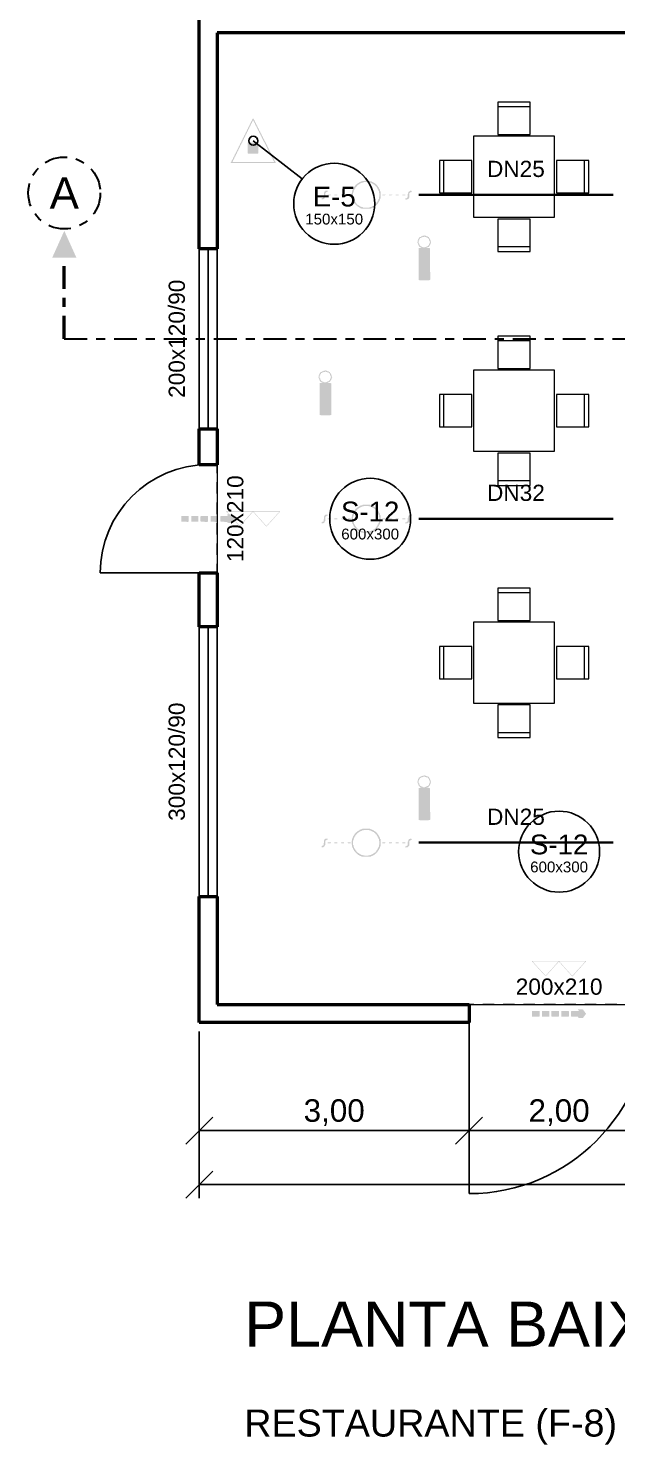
# Model space of a CAD drawing. Header units: metres. Extents: x -2 to 169, y -5 to 45.
# Drawn here: x -1.9 to 4.64, y -4.69 to 11.05 of the extents above; entities that cross this region are included whole.
import ezdxf
from ezdxf.enums import TextEntityAlignment as Align

# ---------------------------------------------------------------- set-up
doc = ezdxf.new("R2010")
doc.units = ezdxf.units.M
doc.header["$LTSCALE"] = 0.1
doc.linetypes.add('DASHDOT', pattern=[3.556, 2.54, -0.508, 0, -0.508])
doc.linetypes.add('DASHED', pattern=[1.524, 1.27, -0.254])
for name, color, linetype, lineweight in [('AMBIENTES', 8, 'Continuous', 13), ('CORTES', 6, 'DASHDOT', 30), ('COTAS', 7, 'Continuous', 13), ('ILUMINACAO', 5, 'Continuous', 25), ('INC_CHUV_AREA', 6, 'DASHED', 25), ('INC_CHUV_TEXTO', 1, 'Continuous', 13), ('INC_CHUV_TUBO', 1, 'Continuous', 35), ('INC_EXT', 1, 'Continuous', 25), ('INC_SPK', 1, 'Continuous', 25), ('JANELAS', 5, 'Continuous', 25), ('MOBILIARIO', 8, 'Continuous', 18), ('PAREDE', 7, 'Continuous', 50), ('PASSIVOS', 8, 'Continuous', 25), ('PORTAS', 84, 'Continuous', 25), ('ROTAS', 3, 'Continuous', 35), ('ROTULOS', 7, 'Continuous', 13), ('SINALIZACAO', 3, 'Continuous', 25), ('TEXTOS', 7, 'Continuous', 13)]:
    doc.layers.add(name, color=color, linetype=linetype, lineweight=lineweight)
doc.styles.add('COSCIP-TEXTO', font='arial.ttf')
doc.dimstyles.new('COSCIP-100', dxfattribs={"dimtxt": 0.25, "dimasz": 2.5, "dimexe": 0.15, "dimexo": 0.1, "dimgap": 0.075, "dimtad": 1, "dimzin": 0, "dimtxsty": 'COSCIP-TEXTO', "dimtsz": 0.15, "dimcen": 2.5, "dimclrd": 7, "dimclre": 7, "dimclrt": 7, "dimazin": 3, "dimtfac": 1, "dimtmove": 0, "dimatfit": 3, "dimarcsym": 0})

# ---------------------------------------------------------------- blocks, each defined once
blk = doc.blocks.new('EXTINTOR_PQS_ABC')
h = blk.add_hatch(color=256)
h.dxf.hatch_style = 1
h.paths.add_polyline_path([(-0.0118, 0.4919), (0.0099, 0.4919), (0.0123, 0.4772), (0.0195, 0.4723), (0.0212, 0.4567), (0.0293, 0.4527), (0.0312, 0.438), (0.0394, 0.4331), (0.0421, 0.4184), (0.0491, 0.4136), (0.0512, 0.3989), (0.0586, 0.394), (0.0603, 0.3776), (0.0677, 0.3755), (0.0701, 0.3597), (0.0785, 0.3548), (0.0813, 0.3401), (0.0882, 0.3352), (0.0902, 0.3206), (0.0978, 0.3157), (0.0995, 0.2991), (0.1068, 0.2973), (0.11, 0.2814), (0.1177, 0.2765), (0.1204, 0.2618), (0.1274, 0.2569), (0.1293, 0.2423), (0.1369, 0.2374), (0.1386, 0.221), (0.1469, 0.2178), (0.1493, 0.2031), (0.1558, 0.2), (0.1595, 0.1835), (0.1665, 0.1786), (0.1681, 0.164), (0.1761, 0.1591), (0.1778, 0.1419), (0.1861, 0.1395), (0.1886, 0.1248), (0.1949, 0.1217), (0.1987, 0.1052), (0.2056, 0.1003), (0.2074, 0.0856), (0.2153, 0.0808), (0.2169, 0.0655), (0.2253, 0.0612), (0.2281, 0.0465), (0.2351, 0.0416), (0.2377, 0.0269), (0.2447, 0.022), (0.2463, 0.0068), (0.2536, 0.0042), (0.2561, -0.0065), (0.2621, -0.0098), (0.2659, -0.0229), (0.2732, -0.0256), (0.2757, -0.0426), (0.2823, -0.0465), (0.2854, -0.0627), (0.2928, -0.0706), (0.2952, -0.0822), (0.302, -0.0856), (0.305, -0.1011), (0.3124, -0.1037), (0.3148, -0.1209), (0.3216, -0.1248), (0.324, -0.1395), (0.3334, -0.1517), (0.3344, -0.1603), (0.3415, -0.164), (0.3442, -0.1794), (0.3515, -0.1823), (0.3535, -0.1982), (0.3603, -0.2031), (0.3637, -0.2195), (0.3726, -0.23), (0.3735, -0.2385), (0.3809, -0.2416), (0.3833, -0.2577), (0.3907, -0.2606), (0.3927, -0.2765), (0.3993, -0.2814), (0.4052, -0.3034), (0.4118, -0.3083), (0.4127, -0.3166), (0.42, -0.3199), (0.4225, -0.336), (0.4298, -0.3392), (0.4323, -0.356), (0.4383, -0.3597), (0.4413, -0.3744), (0.4445, -0.3818), (0.451, -0.3866), (0.4518, -0.3949), (0.4592, -0.3977), (0.4613, -0.4136), (0.469, -0.4179), (0.4714, -0.4344), (0.4769, -0.438), (0.4812, -0.4544), (0.4867, -0.4576), (0.4902, -0.4649), (0.491, -0.4731), (0.4983, -0.4756), (0.5, -0.4919), (-0.5, -0.4919), (-0.4976, -0.4748), (-0.4896, -0.4723), (-0.4858, -0.4576), (-0.4799, -0.4527), (-0.4767, -0.438), (-0.4707, -0.4345), (-0.4682, -0.4237), (-0.462, -0.4209), (-0.4585, -0.4042), (-0.4524, -0.4013), (-0.4499, -0.3866), (-0.4462, -0.3785), (-0.4413, -0.3759), (-0.437, -0.3597), (-0.4315, -0.3563), (-0.4291, -0.3455), (-0.4225, -0.3426), (-0.4204, -0.3279), (-0.4138, -0.323), (-0.4108, -0.3083), (-0.4071, -0.2999), (-0.4022, -0.2975), (-0.3982, -0.2814), (-0.3924, -0.278), (-0.3899, -0.2672), (-0.3834, -0.2643), (-0.3813, -0.2496), (-0.3753, -0.2452), (-0.3723, -0.2374), (-0.3704, -0.2218), (-0.363, -0.2185), (-0.3606, -0.2022), (-0.3532, -0.1992), (-0.3508, -0.1878), (-0.3428, -0.1786), (-0.3402, -0.164), (-0.3337, -0.1601), (-0.3312, -0.1432), (-0.3239, -0.1402), (-0.3214, -0.1244), (-0.3141, -0.121), (-0.3096, -0.1052), (-0.3037, -0.1003), (-0.3005, -0.0856), (-0.2945, -0.0818), (-0.2921, -0.0649), (-0.2847, -0.062), (-0.2822, -0.0465), (-0.2749, -0.043), (-0.2739, -0.0343), (-0.2651, -0.0236), (-0.262, -0.0098), (-0.2554, -0.0059), (-0.2536, 0.0122), (-0.2465, 0.0147), (-0.2431, 0.0326), (-0.2357, 0.0343), (-0.2337, 0.0514), (-0.226, 0.0538), (-0.224, 0.071), (-0.217, 0.0734), (-0.2144, 0.0905), (-0.2074, 0.093), (-0.2046, 0.1101), (-0.1965, 0.1126), (-0.1945, 0.1297), (-0.1868, 0.132), (-0.1848, 0.1493), (-0.1779, 0.1517), (-0.1753, 0.1688), (-0.1677, 0.1713), (-0.1648, 0.1891), (-0.1573, 0.1909), (-0.1553, 0.208), (-0.1477, 0.2104), (-0.1457, 0.2276), (-0.1388, 0.23), (-0.1365, 0.2472), (-0.1306, 0.2514), (-0.1257, 0.2686), (-0.1186, 0.2716), (-0.1168, 0.2863), (-0.1093, 0.2912), (-0.1072, 0.3059), (-0.1012, 0.3109), (-0.0963, 0.3277), (-0.0908, 0.3304), (-0.0877, 0.345), (-0.0796, 0.3499), (-0.0777, 0.3646), (-0.0707, 0.3695), (-0.0681, 0.3842), (-0.062, 0.3892), (-0.0571, 0.4059), (-0.0515, 0.4087), (-0.0485, 0.4233), (-0.0404, 0.4282), (-0.0385, 0.4429), (-0.0312, 0.4478), (-0.029, 0.4625), (-0.0254, 0.4698), (-0.0204, 0.473), (-0.018, 0.4841), (-0.0119, 0.487)])
h.paths.add_polyline_path([(-0.0082, 0.4529), (-0.0105, 0.4356), (-0.018, 0.4335), (-0.0201, 0.416), (-0.0278, 0.4126), (-0.0296, 0.3964), (-0.0369, 0.394), (-0.04, 0.3762), (-0.0475, 0.3744), (-0.0495, 0.3573), (-0.0571, 0.3549), (-0.0592, 0.3377), (-0.0663, 0.3352), (-0.0687, 0.3181), (-0.0763, 0.3157), (-0.0787, 0.2985), (-0.0868, 0.2961), (-0.0888, 0.279), (-0.0963, 0.2767), (-0.0983, 0.2594), (-0.1055, 0.2569), (-0.1078, 0.2398), (-0.1136, 0.2374), (-0.1171, 0.2202), (-0.1255, 0.2153), (-0.1272, 0.2007), (-0.1344, 0.1958), (-0.1368, 0.1811), (-0.1429, 0.1762), (-0.1464, 0.1615), (-0.1535, 0.1566), (-0.1575, 0.1402), (-0.1647, 0.137), (-0.1664, 0.1224), (-0.1738, 0.1175), (-0.1759, 0.1028), (-0.1822, 0.0979), (-0.1868, 0.0812), (-0.193, 0.0783), (-0.1955, 0.0636), (-0.2037, 0.0587), (-0.2055, 0.044), (-0.2124, 0.0392), (-0.215, 0.0245), (-0.2213, 0.0196), (-0.2247, 0.0049), (-0.2323, 0), (-0.2358, -0.0192), (-0.2431, -0.0233), (-0.2456, -0.0392), (-0.2532, -0.044), (-0.2554, -0.0612), (-0.2627, -0.063), (-0.2651, -0.0797), (-0.2725, -0.0821), (-0.2768, -0.0979), (-0.2828, -0.1028), (-0.2848, -0.1175), (-0.2921, -0.1217), (-0.2945, -0.1392), (-0.3018, -0.1413), (-0.3043, -0.1575), (-0.3116, -0.1605), (-0.3148, -0.1762), (-0.3219, -0.1811), (-0.3239, -0.1969), (-0.3312, -0.2001), (-0.3337, -0.2176), (-0.341, -0.2196), (-0.3434, -0.2354), (-0.3508, -0.2386), (-0.3531, -0.2569), (-0.3606, -0.2593), (-0.3624, -0.2765), (-0.369, -0.279), (-0.3728, -0.2973), (-0.3792, -0.2985), (-0.3819, -0.3157), (-0.39, -0.3181), (-0.392, -0.3352), (-0.3993, -0.3377), (-0.4015, -0.3548), (-0.408, -0.3573), (-0.412, -0.3756), (-0.4193, -0.3785), (-0.4211, -0.394), (-0.4292, -0.3964), (-0.4311, -0.4136), (-0.4385, -0.416), (-0.4407, -0.4331), (-0.4473, -0.4356), (-0.4511, -0.4539), (-0.4585, -0.4566), (-0.4598, -0.4723), (-0.456, -0.4746), (0.4592, -0.4743), (0.4614, -0.4698), (0.4592, -0.4539), (0.4539, -0.4503), (0.4494, -0.4343), (0.4424, -0.4307), (0.4396, -0.4152), (0.4323, -0.4132), (0.4301, -0.3964), (0.4225, -0.3928), (0.4205, -0.3768), (0.4137, -0.372), (0.4102, -0.3562), (0.4029, -0.3534), (0.4005, -0.3371), (0.3931, -0.3351), (0.3907, -0.3175), (0.3833, -0.3139), (0.3814, -0.2985), (0.3752, -0.2936), (0.3711, -0.2779), (0.3637, -0.275), (0.3613, -0.2587), (0.354, -0.2568), (0.3515, -0.2391), (0.3442, -0.235), (0.3422, -0.2202), (0.3354, -0.2153), (0.3319, -0.1998), (0.3246, -0.1976), (0.3221, -0.1805), (0.3148, -0.1785), (0.3124, -0.1609), (0.305, -0.1567), (0.3031, -0.1419), (0.296, -0.137), (0.2928, -0.1215), (0.2854, -0.1193), (0.283, -0.1022), (0.2757, -0.1002), (0.2735, -0.0832), (0.2667, -0.0783), (0.2634, -0.0623), (0.2571, -0.0587), (0.2536, -0.0433), (0.2463, -0.0414), (0.2441, -0.0245), (0.2365, -0.0218), (0.2341, -0.007), (0.2263, -0.0049), (0.2243, 0.0122), (0.2162, 0.0147), (0.2132, 0.0318), (0.2062, 0.0343), (0.2031, 0.0514), (0.1966, 0.0538), (0.1942, 0.071), (0.1871, 0.0734), (0.1851, 0.0905), (0.1778, 0.092), (0.174, 0.1101), (0.1671, 0.1126), (0.1639, 0.1297), (0.1575, 0.1321), (0.1558, 0.149), (0.148, 0.1517), (0.1459, 0.1688), (0.1378, 0.1713), (0.136, 0.186), (0.1279, 0.1909), (0.1247, 0.208), (0.1183, 0.2104), (0.1166, 0.2267), (0.1087, 0.23), (0.1062, 0.2472), (0.0986, 0.2496), (0.0968, 0.2643), (0.0888, 0.2692), (0.0858, 0.2863), (0.0792, 0.2888), (0.0775, 0.3059), (0.0701, 0.3076), (0.0677, 0.3244), (0.0594, 0.3279), (0.0575, 0.3426), (0.0496, 0.3475), (0.0465, 0.3646), (0.0401, 0.3671), (0.0383, 0.3837), (0.0303, 0.3866), (0.0285, 0.4019), (0.0212, 0.4049), (0.017, 0.4233), (0.0105, 0.4258), (0.0077, 0.4429), (0.0016, 0.4442), (-0.0009, 0.4533)], flags=16)
h.paths.add_polyline_path([(-0.1254, -0.044), (0.1082, -0.044), (0.1093, -0.0523), (0.1152, -0.0563), (0.116, -0.0661), (0.116, -0.2643), (0.1147, -0.2741), (0.1082, -0.279), (0.1069, -0.2863), (-0.1134, -0.2869), (-0.1169, -0.2863), (-0.1183, -0.2811), (-0.1257, -0.2787), (-0.1272, -0.0563)])
blk = doc.blocks.new('BARRA_ANTIPANICO')
h = blk.add_hatch(color=256)
h.dxf.hatch_style = 1
h.paths.add_polyline_path([(-0.4913, 0.1424), (-0.0175, 0.1425), (-0.0131, 0.1424), (-0.0126, 0.1405), (-0.0099, 0.1404), (0.0063, 0.1405), (0.0067, 0.1424), (0.0084, 0.1425), (0.4802, 0.1425), (0.4856, 0.1424), (0.4861, 0.1405), (0.4888, 0.1404), (0.4907, 0.1405), (0.4917, 0.143), (0.4946, 0.1432), (0.4958, 0.1424), (0.4963, 0.1395), (0.4997, 0.1386), (0.5, 0.1367), (0.4994, 0.1347), (0.4965, 0.1343), (0.4955, 0.1295), (0.4916, 0.129), (0.4907, 0.1244), (0.4875, 0.1242), (0.4867, 0.1203), (0.4829, 0.1194), (0.4819, 0.1156), (0.4781, 0.1146), (0.4771, 0.1108), (0.4727, 0.1088), (0.4711, 0.1021), (0.4679, 0.1002), (0.4668, 0.0966), (0.4632, 0.0954), (0.462, 0.0916), (0.4585, 0.0906), (0.4578, 0.0868), (0.4543, 0.0863), (0.4533, 0.0818), (0.4495, 0.0814), (0.4488, 0.0772), (0.4447, 0.0766), (0.444, 0.0724), (0.4399, 0.0717), (0.4393, 0.0676), (0.436, 0.0666), (0.4351, 0.0622), (0.4317, 0.0619), (0.431, 0.058), (0.4268, 0.0571), (0.4262, 0.0532), (0.4223, 0.0523), (0.4215, 0.0484), (0.4179, 0.0474), (0.415, 0.0398), (0.4131, 0.0397), (0.4104, 0.0369), (0.4104, 0.035), (0.4083, 0.0348), (0.4065, 0.0331), (0.4057, 0.0302), (0.4028, 0.0283), (0.4021, 0.0244), (0.3987, 0.024), (0.3978, 0.0197), (0.3939, 0.0191), (0.3929, 0.0147), (0.3891, 0.0143), (0.3881, 0.0099), (0.3843, 0.0094), (0.3837, 0.0053), (0.3795, 0.0044), (0.3785, -0.0001), (0.3747, -0.0005), (0.3743, -0.0043), (0.3709, -0.0053), (0.3705, -0.0091), (0.3665, -0.0101), (0.3651, -0.0148), (0.3622, -0.0153), (0.3603, -0.0187), (0.3572, -0.0197), (0.3572, -0.0216), (0.3555, -0.0237), (0.3526, -0.0245), (0.3502, -0.0312), (0.3463, -0.0331), (0.3456, -0.0369), (0.3416, -0.0379), (0.3412, -0.0417), (0.3378, -0.0427), (0.3373, -0.0466), (0.333, -0.0475), (0.3325, -0.0515), (0.3287, -0.052), (0.3277, -0.0566), (0.3239, -0.057), (0.3234, -0.0609), (0.3191, -0.0618), (0.3181, -0.0662), (0.3142, -0.0667), (0.3139, -0.0705), (0.3105, -0.072), (0.3102, -0.0753), (0.3061, -0.0772), (0.3047, -0.081), (0.3013, -0.082), (0.2999, -0.0858), (0.2966, -0.0868), (0.2946, -0.0935), (0.2907, -0.0954), (0.2901, -0.0993), (0.2859, -0.1002), (0.2854, -0.1041), (0.2812, -0.105), (0.2807, -0.1089), (0.2774, -0.1098), (0.2769, -0.1139), (0.2731, -0.1143), (0.2724, -0.1184), (0.2683, -0.1192), (0.2677, -0.1232), (0.2635, -0.124), (0.2629, -0.128), (0.2587, -0.1289), (0.2577, -0.1335), (0.2544, -0.1338), (0.2536, -0.1376), (0.25, -0.1386), (0.2489, -0.1424), (0.2462, -0.1432), (0.2404, -0.1429), (0.2392, -0.1386), (0.2351, -0.1376), (0.2347, -0.1338), (0.2304, -0.1328), (0.2299, -0.1287), (0.2261, -0.1283), (0.2251, -0.1239), (0.2213, -0.1235), (0.2203, -0.119), (0.2163, -0.1184), (0.2159, -0.1146), (0.2126, -0.1132), (0.2123, -0.1098), (0.2088, -0.1088), (0.2076, -0.105), (0.2032, -0.1031), (0.2028, -0.1002), (0.2011, -0.0984), (0.1991, -0.0983), (0.1971, -0.0916), (0.1927, -0.0897), (0.1917, -0.0858), (0.1879, -0.0849), (0.187, -0.081), (0.1839, -0.0808), (0.183, -0.0762), (0.1796, -0.0753), (0.1793, -0.0715), (0.1752, -0.0709), (0.1745, -0.0667), (0.1704, -0.066), (0.1695, -0.0616), (0.1656, -0.0611), (0.1647, -0.0566), (0.1611, -0.0561), (0.1605, -0.0523), (0.1565, -0.0513), (0.1557, -0.0475), (0.1513, -0.0458), (0.1495, -0.0388), (0.1466, -0.0369), (0.1462, -0.034), (0.1418, -0.0321), (0.1407, -0.0286), (0.1378, -0.0282), (0.1359, -0.0236), (0.133, -0.0233), (0.1321, -0.0187), (0.1282, -0.0183), (0.1273, -0.0148), (0.123, -0.0139), (0.1225, -0.01), (0.1187, -0.0096), (0.1179, -0.0053), (0.1147, -0.0043), (0.1143, -0.0005), (0.11, 0.0004), (0.1096, 0.0043), (0.1052, 0.0053), (0.1048, 0.0091), (0.1004, 0.0106), (0.0986, 0.0177), (0.0956, 0.0186), (0.094, 0.0206), (0.094, 0.0225), (0.0918, 0.0228), (0.0899, 0.0244), (0.0889, 0.0276), (0.086, 0.0283), (0.085, 0.0321), (0.0816, 0.034), (0.0813, 0.0378), (0.0768, 0.0388), (0.0765, 0.0427), (0.0726, 0.043), (0.0717, 0.0475), (0.0678, 0.0479), (0.0671, 0.0523), (0.063, 0.053), (0.0621, 0.0574), (0.058, 0.058), (0.0573, 0.0622), (0.0533, 0.0628), (0.0529, 0.0666), (0.0496, 0.0676), (0.0486, 0.0722), (0.0458, 0.073), (0.0439, 0.0771), (0.0407, 0.0782), (0.0407, 0.0801), (0.0391, 0.0818), (0.0358, 0.0829), (0.0333, 0.0906), (0.0304, 0.0908), (0.0289, 0.0954), (0.0249, 0.0964), (0.0241, 0.1002), (0.0208, 0.1004), (0.0199, 0.1046), (0.0165, 0.106), (0.016, 0.11), (0.0122, 0.1104), (0.0115, 0.1146), (0.0074, 0.1152), (0.0067, 0.1194), (0.0026, 0.12), (0.002, 0.1242), (-0.0025, 0.1251), (-0.0028, 0.128), (-0.0041, 0.129), (-0.007, 0.1282), (-0.0079, 0.1244), (-0.0118, 0.1233), (-0.0119, 0.1203), (-0.0152, 0.1184), (-0.0166, 0.1146), (-0.0197, 0.1136), (-0.0223, 0.1069), (-0.0242, 0.1069), (-0.026, 0.105), (-0.0271, 0.1015), (-0.0306, 0.1002), (-0.0315, 0.0964), (-0.0353, 0.0954), (-0.0357, 0.0916), (-0.0396, 0.0911), (-0.0405, 0.0867), (-0.0447, 0.0858), (-0.0451, 0.082), (-0.0485, 0.081), (-0.0492, 0.0768), (-0.053, 0.0764), (-0.0535, 0.0724), (-0.0578, 0.0715), (-0.0582, 0.0676), (-0.0626, 0.0667), (-0.063, 0.0628), (-0.067, 0.0619), (-0.0676, 0.058), (-0.0712, 0.057), (-0.0723, 0.0532), (-0.0765, 0.0513), (-0.077, 0.0484), (-0.0801, 0.0465), (-0.0824, 0.0398), (-0.0863, 0.0379), (-0.0866, 0.0348), (-0.0904, 0.0337), (-0.0919, 0.0292), (-0.0958, 0.0283), (-0.0962, 0.0244), (-0.1005, 0.0235), (-0.101, 0.0195), (-0.1051, 0.0187), (-0.1058, 0.0145), (-0.1098, 0.0139), (-0.1102, 0.0101), (-0.1136, 0.0091), (-0.1144, 0.0048), (-0.1182, 0.0044), (-0.1192, -0.0001), (-0.1227, -0.0005), (-0.124, -0.0051), (-0.127, -0.0053), (-0.128, -0.0091), (-0.1316, -0.0101), (-0.1328, -0.0139), (-0.137, -0.0158), (-0.1391, -0.0216), (-0.1422, -0.0227), (-0.1432, -0.0266), (-0.1467, -0.0283), (-0.147, -0.0315), (-0.1514, -0.0331), (-0.1518, -0.0369), (-0.1556, -0.0374), (-0.1566, -0.0419), (-0.1604, -0.0423), (-0.1611, -0.0465), (-0.1652, -0.0472), (-0.1662, -0.0516), (-0.1702, -0.0523), (-0.171, -0.0567), (-0.1748, -0.0572), (-0.1751, -0.0609), (-0.1786, -0.0623), (-0.1789, -0.0657), (-0.1828, -0.0667), (-0.1837, -0.0705), (-0.1881, -0.0724), (-0.19, -0.0791), (-0.1921, -0.0793), (-0.1945, -0.082), (-0.1945, -0.0839), (-0.1986, -0.0858), (-0.1997, -0.0892), (-0.2026, -0.0898), (-0.2037, -0.0945), (-0.2074, -0.0949), (-0.2084, -0.0994), (-0.2116, -0.1002), (-0.212, -0.1041), (-0.216, -0.1046), (-0.217, -0.1091), (-0.221, -0.1098), (-0.2218, -0.1142), (-0.2256, -0.1146), (-0.2266, -0.119), (-0.2304, -0.1194), (-0.2308, -0.1232), (-0.2352, -0.1242), (-0.2355, -0.128), (-0.2387, -0.1299), (-0.24, -0.1339), (-0.2429, -0.1347), (-0.2437, -0.1376), (-0.2458, -0.1386), (-0.2534, -0.1384), (-0.2553, -0.1367), (-0.2554, -0.1347), (-0.2573, -0.1347), (-0.2592, -0.1328), (-0.2599, -0.1299), (-0.2621, -0.1297), (-0.2639, -0.128), (-0.2649, -0.1242), (-0.2685, -0.1232), (-0.2688, -0.1198), (-0.2723, -0.1184), (-0.2726, -0.1148), (-0.2765, -0.1143), (-0.2774, -0.1099), (-0.2812, -0.1095), (-0.2822, -0.105), (-0.286, -0.1046), (-0.287, -0.1), (-0.2908, -0.0995), (-0.2914, -0.0954), (-0.2956, -0.0946), (-0.2966, -0.0902), (-0.3005, -0.0897), (-0.301, -0.0858), (-0.3044, -0.0849), (-0.3052, -0.0805), (-0.3087, -0.0801), (-0.31, -0.0755), (-0.3129, -0.0748), (-0.314, -0.0715), (-0.3158, -0.0699), (-0.3177, -0.0699), (-0.3188, -0.0667), (-0.3206, -0.065), (-0.3225, -0.065), (-0.3228, -0.0628), (-0.3254, -0.0602), (-0.3275, -0.0599), (-0.3297, -0.0532), (-0.333, -0.0522), (-0.334, -0.048), (-0.3375, -0.0465), (-0.3378, -0.043), (-0.3417, -0.0424), (-0.3426, -0.0381), (-0.3465, -0.0375), (-0.3474, -0.0331), (-0.3513, -0.0327), (-0.3522, -0.0282), (-0.356, -0.0278), (-0.357, -0.0232), (-0.3608, -0.0228), (-0.3615, -0.0187), (-0.3656, -0.018), (-0.3662, -0.0149), (-0.3697, -0.0139), (-0.3701, -0.0101), (-0.3743, -0.0093), (-0.3752, -0.0047), (-0.3782, -0.0043), (-0.38, 0.0003), (-0.3829, 0.001), (-0.384, 0.0043), (-0.388, 0.0062), (-0.3888, 0.0091), (-0.393, 0.011), (-0.3936, 0.0139), (-0.3954, 0.0158), (-0.3973, 0.0158), (-0.3992, 0.0225), (-0.4028, 0.0244), (-0.403, 0.0276), (-0.4076, 0.0292), (-0.4085, 0.0331), (-0.4117, 0.0333), (-0.4132, 0.0379), (-0.4165, 0.0381), (-0.4177, 0.0427), (-0.4213, 0.043), (-0.4221, 0.0475), (-0.4264, 0.0484), (-0.427, 0.0525), (-0.4312, 0.0532), (-0.4316, 0.0571), (-0.435, 0.058), (-0.4354, 0.0619), (-0.4398, 0.0628), (-0.4402, 0.0666), (-0.4443, 0.0674), (-0.4452, 0.072), (-0.4491, 0.0729), (-0.4494, 0.0762), (-0.4539, 0.0777), (-0.4542, 0.081), (-0.4587, 0.0826), (-0.459, 0.0858), (-0.4635, 0.0873), (-0.4638, 0.0906), (-0.4667, 0.0925), (-0.4692, 0.1001), (-0.4721, 0.1003), (-0.4732, 0.104), (-0.4769, 0.1051), (-0.4788, 0.1097), (-0.4817, 0.11), (-0.4836, 0.1146), (-0.4865, 0.1148), (-0.4876, 0.1194), (-0.4913, 0.1198), (-0.4922, 0.1243), (-0.4965, 0.1251), (-0.4968, 0.129), (-0.4999, 0.1299), (-0.5, 0.1386), (-0.4914, 0.1405)])
h.paths.add_polyline_path([(0.0132, 0.1328), (0.011, 0.129), (0.0109, 0.1261), (0.0132, 0.1234), (0.0151, 0.1234), (0.0153, 0.1213), (0.019, 0.1184), (0.0213, 0.1117), (0.0254, 0.1098), (0.0256, 0.1066), (0.0295, 0.1057), (0.0304, 0.1016), (0.0349, 0.1002), (0.0352, 0.0967), (0.0396, 0.0954), (0.04, 0.0915), (0.0442, 0.0906), (0.0448, 0.0865), (0.0489, 0.0858), (0.0493, 0.082), (0.0528, 0.081), (0.0534, 0.0769), (0.0573, 0.0764), (0.0582, 0.0718), (0.0614, 0.0714), (0.0624, 0.0676), (0.0662, 0.0666), (0.0672, 0.0628), (0.0717, 0.0611), (0.0736, 0.054), (0.0755, 0.054), (0.0773, 0.0523), (0.0784, 0.0486), (0.0821, 0.0475), (0.0822, 0.0446), (0.0859, 0.0427), (0.0869, 0.0388), (0.0899, 0.0386), (0.0908, 0.034), (0.0952, 0.0331), (0.0956, 0.0291), (0.0999, 0.0283), (0.1004, 0.0243), (0.1047, 0.0235), (0.1052, 0.0194), (0.1091, 0.019), (0.11, 0.0143), (0.1139, 0.0138), (0.1143, 0.0101), (0.1177, 0.0091), (0.1187, 0.0047), (0.1225, 0.0042), (0.1229, 0.0005), (0.1244, -0.0011), (0.1266, -0.0014), (0.1291, -0.0082), (0.1321, -0.009), (0.1338, -0.011), (0.1339, -0.013), (0.1369, -0.0139), (0.1388, -0.0176), (0.1417, -0.0179), (0.1426, -0.0225), (0.147, -0.0235), (0.1474, -0.0273), (0.1509, -0.0283), (0.1512, -0.0321), (0.1551, -0.0325), (0.1561, -0.0371), (0.1602, -0.0379), (0.1608, -0.0421), (0.1647, -0.0425), (0.1653, -0.0465), (0.1697, -0.0475), (0.1704, -0.0517), (0.1743, -0.0522), (0.1746, -0.0561), (0.1786, -0.058), (0.1792, -0.0609), (0.1824, -0.0628), (0.1824, -0.0647), (0.1839, -0.0665), (0.1872, -0.0676), (0.1892, -0.0743), (0.1933, -0.0762), (0.1935, -0.0794), (0.1973, -0.0803), (0.1988, -0.0849), (0.2028, -0.0858), (0.2035, -0.0897), (0.2074, -0.0906), (0.2078, -0.0947), (0.212, -0.0954), (0.2124, -0.0993), (0.2158, -0.1002), (0.2162, -0.1041), (0.2203, -0.1047), (0.2213, -0.1092), (0.2251, -0.1097), (0.2261, -0.1142), (0.2295, -0.1146), (0.2302, -0.1184), (0.2342, -0.1194), (0.235, -0.1232), (0.2395, -0.1251), (0.2413, -0.1319), (0.2462, -0.1324), (0.2477, -0.1319), (0.25, -0.1252), (0.252, -0.1251), (0.2537, -0.1232), (0.2544, -0.1204), (0.2585, -0.1184), (0.2596, -0.115), (0.2625, -0.1144), (0.2644, -0.1098), (0.2673, -0.1095), (0.2683, -0.105), (0.2721, -0.1045), (0.2731, -0.1), (0.2773, -0.0993), (0.2777, -0.0954), (0.2811, -0.0945), (0.2817, -0.0903), (0.2855, -0.0898), (0.286, -0.0858), (0.2903, -0.0849), (0.2913, -0.0805), (0.2951, -0.0801), (0.2961, -0.0757), (0.2999, -0.0753), (0.3002, -0.0715), (0.3047, -0.0695), (0.3048, -0.0667), (0.3066, -0.0648), (0.3085, -0.0648), (0.3086, -0.0628), (0.3124, -0.0599), (0.3124, -0.058), (0.3151, -0.0551), (0.3152, -0.0532), (0.3172, -0.0531), (0.3189, -0.0513), (0.3191, -0.0483), (0.3235, -0.0465), (0.3239, -0.0427), (0.3277, -0.0422), (0.3286, -0.0379), (0.3325, -0.0374), (0.3334, -0.0331), (0.3373, -0.0326), (0.338, -0.0283), (0.3413, -0.0273), (0.3416, -0.0235), (0.3459, -0.0226), (0.3469, -0.0182), (0.3507, -0.0178), (0.3517, -0.0143), (0.3555, -0.0139), (0.3565, -0.0093), (0.3594, -0.0091), (0.3613, -0.0044), (0.3642, -0.0041), (0.3652, -0.0005), (0.3695, 0.0014), (0.37, 0.0043), (0.3731, 0.0062), (0.3747, 0.0131), (0.3791, 0.0149), (0.3795, 0.0185), (0.3833, 0.0191), (0.3843, 0.0234), (0.3887, 0.0244), (0.3891, 0.0283), (0.3933, 0.0292), (0.3939, 0.0334), (0.3977, 0.0338), (0.3983, 0.0379), (0.4027, 0.0388), (0.4031, 0.0427), (0.4065, 0.0436), (0.4073, 0.0479), (0.4111, 0.0484), (0.4121, 0.053), (0.4153, 0.0532), (0.4169, 0.0578), (0.4199, 0.058), (0.4209, 0.0619), (0.4255, 0.0637), (0.4257, 0.0666), (0.4298, 0.0686), (0.4319, 0.0753), (0.4359, 0.0772), (0.4364, 0.0801), (0.4397, 0.082), (0.4409, 0.0857), (0.4444, 0.0868), (0.4452, 0.0906), (0.449, 0.0916), (0.4495, 0.0956), (0.4533, 0.0961), (0.454, 0.1002), (0.4581, 0.1009), (0.4588, 0.105), (0.4629, 0.1057), (0.4639, 0.1103), (0.4677, 0.1107), (0.4681, 0.1146), (0.4716, 0.1156), (0.4719, 0.1194), (0.4763, 0.1203), (0.4767, 0.1242), (0.481, 0.1251), (0.4813, 0.1261), (0.4802, 0.1329)], flags=16)
h.paths.add_polyline_path([(-0.4807, 0.1328), (-0.4811, 0.1309), (-0.4836, 0.1291), (-0.4855, 0.129), (-0.4857, 0.128), (-0.4855, 0.126), (-0.4836, 0.1259), (-0.4819, 0.1242), (-0.4811, 0.1203), (-0.4778, 0.1201), (-0.4768, 0.1156), (-0.4724, 0.1146), (-0.472, 0.1108), (-0.4677, 0.1098), (-0.4673, 0.106), (-0.4639, 0.105), (-0.4635, 0.1012), (-0.4596, 0.1007), (-0.4589, 0.0964), (-0.4548, 0.0957), (-0.4539, 0.0912), (-0.45, 0.0908), (-0.4491, 0.0864), (-0.4451, 0.0858), (-0.4443, 0.0816), (-0.4403, 0.081), (-0.4395, 0.0767), (-0.4358, 0.0762), (-0.4353, 0.0724), (-0.4324, 0.0705), (-0.4323, 0.0686), (-0.4309, 0.0668), (-0.4277, 0.0657), (-0.4277, 0.0638), (-0.4251, 0.061), (-0.4231, 0.0609), (-0.4231, 0.059), (-0.4203, 0.0562), (-0.4183, 0.0561), (-0.4158, 0.0494), (-0.4136, 0.0491), (-0.4119, 0.0475), (-0.4117, 0.0443), (-0.4071, 0.0427), (-0.4064, 0.0388), (-0.4023, 0.0379), (-0.4021, 0.0345), (-0.3985, 0.0331), (-0.3982, 0.0296), (-0.3938, 0.0283), (-0.3935, 0.0244), (-0.3896, 0.024), (-0.3887, 0.0194), (-0.3848, 0.019), (-0.3839, 0.0146), (-0.3797, 0.0139), (-0.3791, 0.0098), (-0.375, 0.0091), (-0.3743, 0.0049), (-0.3704, 0.0046), (-0.3699, 0.0005), (-0.3666, -0.0007), (-0.3656, -0.005), (-0.3625, -0.0053), (-0.3615, -0.0091), (-0.357, -0.0109), (-0.356, -0.0146), (-0.3531, -0.0149), (-0.3513, -0.0184), (-0.3484, -0.0187), (-0.3455, -0.0272), (-0.3426, -0.0275), (-0.3408, -0.0321), (-0.3371, -0.0331), (-0.3369, -0.036), (-0.3332, -0.0379), (-0.3322, -0.0417), (-0.3285, -0.0427), (-0.3276, -0.0465), (-0.3244, -0.0468), (-0.3234, -0.0514), (-0.3192, -0.0523), (-0.3186, -0.0563), (-0.3144, -0.0571), (-0.3139, -0.0611), (-0.3096, -0.0619), (-0.3091, -0.0659), (-0.3048, -0.0667), (-0.3045, -0.0705), (-0.3011, -0.0715), (-0.3004, -0.0758), (-0.2967, -0.0762), (-0.2962, -0.0801), (-0.292, -0.081), (-0.2914, -0.0849), (-0.2873, -0.0858), (-0.2866, -0.0897), (-0.2822, -0.0913), (-0.2819, -0.0945), (-0.2779, -0.0964), (-0.2758, -0.1031), (-0.2717, -0.105), (-0.2712, -0.1079), (-0.2679, -0.1098), (-0.2669, -0.1133), (-0.2631, -0.1146), (-0.2621, -0.1181), (-0.2592, -0.1185), (-0.2578, -0.1232), (-0.2544, -0.1236), (-0.2534, -0.128), (-0.2525, -0.1282), (-0.2448, -0.1277), (-0.2445, -0.1242), (-0.241, -0.1231), (-0.2399, -0.1194), (-0.2366, -0.1175), (-0.2361, -0.1146), (-0.232, -0.1127), (-0.23, -0.106), (-0.226, -0.1041), (-0.2256, -0.1005), (-0.2218, -0.0998), (-0.2208, -0.0956), (-0.217, -0.095), (-0.2161, -0.0906), (-0.2122, -0.0901), (-0.2115, -0.0858), (-0.2081, -0.0849), (-0.2078, -0.081), (-0.2036, -0.0803), (-0.203, -0.0762), (-0.1988, -0.0754), (-0.1978, -0.0708), (-0.1945, -0.0705), (-0.193, -0.0659), (-0.1901, -0.0656), (-0.189, -0.0619), (-0.1853, -0.0608), (-0.1842, -0.0571), (-0.1802, -0.0551), (-0.1785, -0.0484), (-0.1751, -0.0465), (-0.1748, -0.0435), (-0.171, -0.0424), (-0.1692, -0.0379), (-0.1662, -0.0376), (-0.1652, -0.033), (-0.1614, -0.0325), (-0.1604, -0.028), (-0.1563, -0.0273), (-0.1556, -0.0232), (-0.1518, -0.0228), (-0.1508, -0.0183), (-0.147, -0.0178), (-0.146, -0.0142), (-0.1432, -0.0135), (-0.1429, -0.0101), (-0.1384, -0.0086), (-0.1374, -0.0046), (-0.1336, -0.0038), (-0.1333, -0.0005), (-0.1292, 0.0014), (-0.1274, 0.0081), (-0.1232, 0.0101), (-0.1221, 0.0135), (-0.1192, 0.0141), (-0.1173, 0.0186), (-0.1144, 0.019), (-0.1135, 0.0235), (-0.1102, 0.0244), (-0.1096, 0.0285), (-0.1054, 0.0292), (-0.1048, 0.0333), (-0.101, 0.0337), (-0.1, 0.0382), (-0.0962, 0.0387), (-0.0952, 0.0432), (-0.0914, 0.0437), (-0.0904, 0.0481), (-0.0866, 0.0485), (-0.0856, 0.0529), (-0.0822, 0.0532), (-0.0816, 0.0571), (-0.0787, 0.059), (-0.0779, 0.0619), (-0.076, 0.0636), (-0.0739, 0.0638), (-0.0739, 0.0657), (-0.0712, 0.0684), (-0.0692, 0.0686), (-0.067, 0.0753), (-0.063, 0.0772), (-0.0626, 0.081), (-0.0588, 0.0815), (-0.0578, 0.0858), (-0.054, 0.0863), (-0.0531, 0.0906), (-0.0492, 0.0912), (-0.0485, 0.0954), (-0.0452, 0.0964), (-0.0448, 0.1002), (-0.0405, 0.1011), (-0.0401, 0.105), (-0.0357, 0.1059), (-0.0348, 0.1104), (-0.0314, 0.1108), (-0.03, 0.1154), (-0.0271, 0.1156), (-0.026, 0.1194), (-0.0223, 0.1205), (-0.0212, 0.1242), (-0.017, 0.1261), (-0.0175, 0.1298), (-0.0204, 0.1302), (-0.0223, 0.1328)], flags=16)
blk = doc.blocks.new('ROTA_DE_FUGA_FINAL')
h = blk.add_hatch(color=256)
h.dxf.hatch_style = 1
h.paths.add_polyline_path([(0.3528, 0.0804), (0.4379, 0.0807), (0.4388, 0.0738), (0.4458, 0.0729), (0.4463, 0.066), (0.4538, 0.0655), (0.4551, 0.0515), (0.4612, 0.0505), (0.4621, 0.0431), (0.4686, 0.0427), (0.4695, 0.0353), (0.477, 0.0348), (0.4783, 0.0208), (0.4844, 0.0199), (0.4853, 0.0125), (0.4928, 0.012), (0.4937, 0.0045), (0.5, 0.0032), (0.4996, -0.0033), (0.4938, -0.0043), (0.4928, -0.0174), (0.4919, -0.0182), (0.4853, -0.0186), (0.4844, -0.026), (0.4779, -0.0264), (0.477, -0.0347), (0.4705, -0.0349), (0.4695, -0.0358), (0.4686, -0.048), (0.4677, -0.0489), (0.4621, -0.0493), (0.4612, -0.0576), (0.4547, -0.058), (0.4537, -0.0654), (0.4472, -0.0656), (0.4463, -0.0665), (0.4454, -0.0787), (0.4445, -0.0796), (0.4361, -0.0807), (0.3775, -0.0798), (0.37, -0.0789), (0.3693, -0.074), (0.3682, -0.0733), (0.3542, -0.0729), (0.3527, -0.0721), (0.353, -0.0591), (0.3514, -0.0576), (0.2293, -0.0573), (0.2287, -0.0494), (0.2231, -0.0489), (0.2224, -0.048), (0.2223, -0.0405), (0.2224, 0.0413), (0.2231, 0.0428), (0.2278, 0.0428), (0.2286, 0.0497), (0.2306, 0.0504), (0.3612, 0.0506), (0.3623, 0.0515), (0.3623, 0.0562), (0.3609, 0.059), (0.3607, 0.0651), (0.3527, 0.0664)])
h.paths.add_polyline_path([(-0.1435, 0.0497), (-0.1339, 0.0504), (-0.0038, 0.05), (-0.0038, -0.0498), (-0.0106, -0.0508), (-0.0106, -0.0563), (-0.0131, -0.0576), (-0.1356, -0.0573), (-0.1364, -0.0508), (-0.1423, -0.0505), (-0.1437, -0.0489)])
h.paths.add_polyline_path([(-0.4998, 0.0497), (-0.491, 0.0504), (-0.3608, 0.0498), (-0.3608, -0.0495), (-0.3673, -0.0503), (-0.3675, -0.0563), (-0.3692, -0.0576), (-0.4984, -0.0571), (-0.5, -0.048)])
h.paths.add_polyline_path([(0.0431, 0.0497), (0.053, 0.0504), (0.1729, 0.0504), (0.1751, 0.0497), (0.1757, 0.0441), (0.1813, 0.0439), (0.1823, 0.0422), (0.182, -0.0489), (0.1748, -0.0495), (0.1744, -0.0563), (0.1729, -0.0576), (0.0437, -0.0573), (0.0429, -0.048)])
h.paths.add_polyline_path([(-0.3141, 0.0497), (-0.3041, 0.0504), (-0.1832, 0.0504), (-0.1815, 0.0497), (-0.1806, 0.0413), (-0.1806, -0.048), (-0.1818, -0.0508), (-0.182, -0.0573), (-0.3134, -0.0574), (-0.3143, -0.048)])
blk = doc.blocks.new('PONTO_ILUMINACAO_EMERGENCIA')
h = blk.add_hatch(color=256)
h.dxf.hatch_style = 1
h.paths.add_polyline_path([(-0.0047, 0.5), (0.005, 0.5), (0.0072, 0.4942), (0.0188, 0.4904), (0.0421, 0.4884), (0.0459, 0.4797), (0.077, 0.4757), (0.082, 0.4651), (0.1053, 0.4622), (0.1097, 0.4419), (0.1184, 0.439), (0.1206, 0.4179), (0.1322, 0.4157), (0.1344, 0.3924), (0.1414, 0.3866), (0.1452, 0.3779), (0.1484, 0.3547), (0.1556, 0.3518), (0.1555, 0.3425), (0.1487, 0.3401), (0.1431, 0.3111), (0.1346, 0.3052), (0.1326, 0.282), (0.121, 0.2791), (0.1187, 0.2587), (0.1089, 0.2558), (0.1078, 0.2442), (0.0857, 0.239), (0.0799, 0.2315), (0.0595, 0.2297), (0.0579, 0.2268), (0.0584, 0.221), (0.0624, 0.2194), (0.1177, 0.2184), (0.1206, 0.212), (0.1322, 0.2087), (0.1335, 0.2035), (0.1336, -0.4883), (0.1322, -0.4929), (0.1206, -0.4939), (0.1067, -0.4999), (-0.1032, -0.5), (-0.1043, -0.497), (-0.1178, -0.4952), (-0.1228, -0.4912), (-0.1228, 0.2064), (-0.118, 0.218), (-0.0713, 0.2192), (-0.0621, 0.221), (-0.0601, 0.2268), (-0.0916, 0.2329), (-0.0961, 0.2413), (-0.1076, 0.2442), (-0.1083, 0.2558), (-0.1207, 0.2614), (-0.1253, 0.2878), (-0.1335, 0.2936), (-0.1358, 0.3169), (-0.1445, 0.3198), (-0.1468, 0.3416), (-0.1498, 0.3457), (-0.1556, 0.3459), (-0.1556, 0.3488), (-0.1498, 0.3495), (-0.1476, 0.3547), (-0.1454, 0.3779), (-0.1421, 0.3866), (-0.1346, 0.3924), (-0.1329, 0.4157), (-0.1236, 0.4201), (-0.1207, 0.4412), (-0.112, 0.4429), (-0.109, 0.4506), (-0.0988, 0.4564), (-0.0945, 0.4634), (-0.0713, 0.4655), (-0.0684, 0.4771), (-0.0451, 0.479), (-0.0364, 0.4826), (-0.0306, 0.4897), (-0.0073, 0.4925)])
h.paths.add_polyline_path([(-0.0044, 0.4758), (-0.0073, 0.465), (-0.0322, 0.4622), (-0.0396, 0.4593), (-0.0451, 0.4522), (-0.0684, 0.4496), (-0.0713, 0.4416), (-0.093, 0.439), (-0.0971, 0.4186), (-0.1062, 0.4157), (-0.1091, 0.3906), (-0.1178, 0.3896), (-0.1191, 0.3866), (-0.125, 0.3547), (-0.1294, 0.353), (-0.1305, 0.3459), (-0.1226, 0.3401), (-0.1207, 0.3194), (-0.109, 0.3169), (-0.1067, 0.2936), (-0.0981, 0.2878), (-0.0945, 0.2686), (-0.0858, 0.2668), (-0.08, 0.2579), (-0.0623, 0.2558), (-0.0579, 0.2442), (-0.0335, 0.2416), (-0.0306, 0.2325), (0.0014, 0.2301), (0.0276, 0.2355), (0.0334, 0.2424), (0.056, 0.2442), (0.0585, 0.2558), (0.0799, 0.2583), (0.0857, 0.2664), (0.0944, 0.2682), (0.0974, 0.2791), (0.106, 0.2817), (0.108, 0.3052), (0.1149, 0.3082), (0.1218, 0.3372), (0.1322, 0.343), (0.1324, 0.3488), (0.1293, 0.3539), (0.1206, 0.3567), (0.1184, 0.3779), (0.1148, 0.3876), (0.1076, 0.3924), (0.105, 0.4157), (0.0967, 0.4186), (0.0944, 0.4391), (0.0828, 0.4404), (0.077, 0.4487), (0.0453, 0.4535), (0.0421, 0.4615), (0.0188, 0.4634), (0.0078, 0.468), (0.0043, 0.4762)], flags=16)
blk = doc.blocks.new('MOB_MESA_4_LUGARES_90X90')
for points in [[(-0.18, 0.47), (0.18, 0.47), (0.18, 0.83), (-0.18, 0.83)], [(-0.45, -0.45), (0.45, -0.45), (0.45, 0.45), (-0.45, 0.45)], [(-0.47, -0.18), (-0.47, 0.18), (-0.83, 0.18), (-0.83, -0.18)], [(0.47, 0.18), (0.47, -0.18), (0.83, -0.18), (0.83, 0.18)], [(0.18, -0.47), (-0.18, -0.47), (-0.18, -0.83), (0.18, -0.83)]]:
    blk.add_lwpolyline(points, close=True)
for points in [[(-0.18, 0.78), (0.18, 0.78)], [(-0.78, -0.18), (-0.78, 0.18)], [(0.78, 0.18), (0.78, -0.18)], [(0.18, -0.78), (-0.18, -0.78)]]:
    blk.add_lwpolyline(points)
blk = doc.blocks.new('PLACA_CHAMADA_S-12')
at = {"color": 3, "lineweight": 25}
blk.add_circle((0, 0), 0.45, dxfattribs=at)
at = {"color": 3, "style": 'COSCIP-TEXTO'}
for tag, height, p in [('CODIGO', 0.22, (0, 0.08)), ('DIMENSAO', 0.12, (0, -0.17))]:
    blk.add_attdef(tag, text='', height=height, dxfattribs=at).set_placement(p, align=Align.MIDDLE_CENTER)
blk = doc.blocks.new('PLACA_CHAMADA_E-5')
at = {"color": 1, "lineweight": 25}
blk.add_circle((0, 0), 0.45, dxfattribs=at)
at = {"color": 1, "style": 'COSCIP-TEXTO'}
for tag, height, p in [('CODIGO', 0.22, (0, 0.08)), ('DIMENSAO', 0.12, (0, -0.17))]:
    blk.add_attdef(tag, text='', height=height, dxfattribs=at).set_placement(p, align=Align.MIDDLE_CENTER)
blk = doc.blocks.new('BICO_SPRINKLER_PENDENTE')
h = blk.add_hatch(color=256)
h.dxf.hatch_style = 1
h.paths.add_polyline_path([(-0.0468, 0.1543), (-0.007, 0.1557), (0.0382, 0.1546), (0.0398, 0.1508), (0.0569, 0.1485), (0.0585, 0.1438), (0.0702, 0.1418), (0.0717, 0.1371), (0.0819, 0.1359), (0.0832, 0.1309), (0.0881, 0.1304), (0.0913, 0.1258), (0.1006, 0.1233), (0.1016, 0.1184), (0.1069, 0.1174), (0.108, 0.1122), (0.1131, 0.1111), (0.1147, 0.1068), (0.1178, 0.1059), (0.1205, 0.0966), (0.1252, 0.0934), (0.1256, 0.0888), (0.1303, 0.0881), (0.1318, 0.0815), (0.1359, 0.0794), (0.1381, 0.0696), (0.1429, 0.0685), (0.1443, 0.057), (0.149, 0.0553), (0.1507, 0.0404), (0.1552, 0.0388), (0.1566, 0.0061), (0.1556, -0.0392), (0.1516, -0.0423), (0.1495, -0.0563), (0.1443, -0.0593), (0.1435, -0.0688), (0.1382, -0.0719), (0.137, -0.0813), (0.1318, -0.0827), (0.1314, -0.0875), (0.1288, -0.0922), (0.1256, -0.0942), (0.1245, -0.1), (0.1193, -0.1012), (0.1187, -0.1062), (0.1149, -0.1078), (0.1131, -0.1122), (0.1097, -0.1125), (0.1069, -0.1185), (0.1022, -0.1199), (0.1006, -0.1245), (0.0959, -0.125), (0.0944, -0.1303), (0.0888, -0.1312), (0.0866, -0.1356), (0.077, -0.1374), (0.0757, -0.1425), (0.0647, -0.1437), (0.0632, -0.1488), (0.0516, -0.1499), (0.0491, -0.1537), (0.0445, -0.1553), (-0.046, -0.1557), (-0.0569, -0.1541), (-0.0601, -0.1498), (-0.071, -0.1489), (-0.0725, -0.1439), (-0.0819, -0.1426), (-0.0833, -0.1374), (-0.0934, -0.1359), (-0.0951, -0.1312), (-0.1006, -0.1304), (-0.1022, -0.1251), (-0.1069, -0.1246), (-0.1085, -0.1203), (-0.1131, -0.1186), (-0.115, -0.114), (-0.1193, -0.1123), (-0.1216, -0.1078), (-0.1256, -0.1074), (-0.1271, -0.1014), (-0.1324, -0.1), (-0.1334, -0.0944), (-0.1381, -0.0923), (-0.1396, -0.0831), (-0.1443, -0.0821), (-0.1466, -0.0719), (-0.1514, -0.0688), (-0.1527, -0.0594), (-0.1574, -0.0563), (-0.1583, -0.0462), (-0.1618, -0.0438), (-0.1636, -0.0392), (-0.1645, 0.0061), (-0.1633, 0.0388), (-0.1591, 0.0404), (-0.1569, 0.056), (-0.1521, 0.0573), (-0.1509, 0.0685), (-0.1459, 0.0699), (-0.1443, 0.0802), (-0.1396, 0.0818), (-0.1381, 0.0882), (-0.1334, 0.0894), (-0.1307, 0.0981), (-0.1264, 0.1012), (-0.1259, 0.1059), (-0.1209, 0.1069), (-0.1193, 0.1113), (-0.1147, 0.1118), (-0.1138, 0.1168), (-0.1079, 0.1184), (-0.1069, 0.1235), (-0.1022, 0.124), (-0.0944, 0.1304), (-0.0895, 0.1309), (-0.0887, 0.1356), (-0.0788, 0.1378), (-0.0772, 0.1425), (-0.0663, 0.1441), (-0.0647, 0.1486), (-0.0476, 0.1509)])
h.paths.add_polyline_path([(-0.0273, 0.1418), (-0.0327, 0.1402), (-0.0351, 0.1368), (-0.0526, 0.1356), (-0.0541, 0.1309), (-0.0647, 0.1297), (-0.0704, 0.1246), (-0.0779, 0.1231), (-0.0794, 0.1184), (-0.0881, 0.1168), (-0.0888, 0.1122), (-0.0944, 0.111), (-0.0959, 0.1073), (-0.1006, 0.1067), (-0.1022, 0.1017), (-0.1076, 0.0997), (-0.1084, 0.0947), (-0.1131, 0.094), (-0.1147, 0.088), (-0.1194, 0.0872), (-0.1198, 0.0825), (-0.1249, 0.0794), (-0.1267, 0.07), (-0.1319, 0.0685), (-0.1334, 0.0577), (-0.1381, 0.0565), (-0.1393, 0.0466), (-0.1443, 0.044), (-0.1461, 0.0232), (-0.1498, 0.0201), (-0.1506, 0.0139), (-0.1504, -0.0204), (-0.149, -0.0258), (-0.1456, -0.0282), (-0.1443, -0.046), (-0.14, -0.0485), (-0.1375, -0.061), (-0.1326, -0.0641), (-0.1323, -0.0688), (-0.1271, -0.0745), (-0.1257, -0.0813), (-0.1203, -0.0828), (-0.1193, -0.0885), (-0.1147, -0.0906), (-0.1129, -0.0984), (-0.1072, -0.1016), (-0.1063, -0.1062), (-0.1022, -0.1066), (-0.0997, -0.1109), (-0.094, -0.1125), (-0.0928, -0.1158), (-0.0835, -0.1182), (-0.0821, -0.1234), (-0.0732, -0.125), (-0.071, -0.13), (-0.0613, -0.1312), (-0.0585, -0.1361), (-0.0429, -0.1376), (-0.0398, -0.1422), (-0.0055, -0.1433), (0.032, -0.1422), (0.0347, -0.1374), (0.0507, -0.1361), (0.0529, -0.1312), (0.0637, -0.1296), (0.0647, -0.125), (0.0757, -0.1234), (0.0772, -0.1181), (0.0819, -0.1177), (0.085, -0.1135), (0.093, -0.1109), (0.0959, -0.1065), (0.0995, -0.1062), (0.1009, -0.1016), (0.1061, -0.0984), (0.1084, -0.0894), (0.1131, -0.0883), (0.114, -0.0828), (0.1178, -0.0813), (0.1193, -0.0718), (0.124, -0.0696), (0.1247, -0.0641), (0.1289, -0.061), (0.1318, -0.0473), (0.1366, -0.0454), (0.1384, -0.0236), (0.1419, -0.0204), (0.1427, -0.0143), (0.1416, 0.0186), (0.1379, 0.0217), (0.1361, 0.0435), (0.1313, 0.0466), (0.1303, 0.0562), (0.1253, 0.0576), (0.124, 0.0685), (0.1188, 0.07), (0.1184, 0.0747), (0.1135, 0.0825), (0.1131, 0.0871), (0.1084, 0.0878), (0.1069, 0.0939), (0.1022, 0.0945), (0.1012, 0.0997), (0.0958, 0.1012), (0.0944, 0.1066), (0.0897, 0.1071), (0.0881, 0.1109), (0.0825, 0.1122), (0.0813, 0.1168), (0.071, 0.1184), (0.07, 0.1231), (0.0601, 0.1251), (0.0569, 0.1297), (0.046, 0.1309), (0.0447, 0.1356), (0.0273, 0.1367), (0.0245, 0.1402), (0.0195, 0.1417)], flags=16)
h.paths.add_polyline_path([(0.4836, 0.0451), (0.499, 0.0451), (0.5, 0.0335), (0.4984, 0.0284), (0.4828, 0.0266), (0.4813, 0.0208), (0.4767, 0.0186), (0.4749, -0.0314), (0.4704, -0.0335), (0.4694, -0.0392), (0.4648, -0.0423), (0.4637, -0.0454), (0.4576, -0.047), (0.4567, -0.0516), (0.4392, -0.0528), (0.4345, -0.0548), (0.4323, -0.0516), (0.4324, -0.0407), (0.4435, -0.0392), (0.4453, -0.0345), (0.4501, -0.0342), (0.4532, -0.0291), (0.4573, -0.0267), (0.4582, 0.0076), (0.4594, 0.0139), (0.4626, 0.0154), (0.4641, 0.0314), (0.4698, 0.0342), (0.4704, 0.0389), (0.4818, 0.0404)])
h.paths.add_polyline_path([(-0.458, 0.0451), (-0.4345, 0.0459), (-0.4335, 0.0357), (-0.4345, 0.0333), (-0.4438, 0.032), (-0.4465, 0.0279), (-0.4516, 0.0276), (-0.4545, 0.0217), (-0.4585, 0.0201), (-0.4595, -0.0267), (-0.4643, -0.0282), (-0.4656, -0.0392), (-0.4713, -0.0407), (-0.4719, -0.0454), (-0.4798, -0.047), (-0.4828, -0.0519), (-0.5, -0.0521), (-0.5, -0.036), (-0.4828, -0.0333), (-0.4818, -0.0282), (-0.4761, -0.0267), (-0.4741, 0.0201), (-0.4719, 0.0217), (-0.4704, 0.0334), (-0.4668, 0.0342), (-0.4641, 0.0395), (-0.4589, 0.0404)])
h.paths.add_polyline_path([(-0.3599, 0.0014), (-0.358, 0.0028), (-0.3253, 0.0029), (-0.3237, 0.0022), (-0.3233, -0.0017), (-0.3253, -0.007), (-0.358, -0.007)])
h.paths.add_polyline_path([(-0.4333, 0.0014), (-0.4314, 0.0029), (-0.3986, 0.0027), (-0.397, 0.0019), (-0.3968, -0.0017), (-0.3986, -0.0067), (-0.4314, -0.007)])
h.paths.add_polyline_path([(0.3218, 0.0014), (0.3237, 0.0029), (0.3565, 0.0027), (0.358, 0.0019), (0.3583, -0.0017), (0.3565, -0.0067), (0.3237, -0.007)])
h.paths.add_polyline_path([(0.3968, 0.0014), (0.3986, 0.0028), (0.4298, 0.0029), (0.4314, 0.0022), (0.4317, -0.0017), (0.4298, -0.007), (0.3986, -0.0069)])
h.paths.add_polyline_path([(0.2484, 0.0014), (0.2504, 0.0029), (0.2785, 0.0028), (0.2847, 0.0014), (0.2848, -0.0017), (0.28, -0.0033), (0.2785, -0.0068), (0.2504, -0.007)])
h.paths.add_polyline_path([(-0.2848, 0.0014), (-0.2769, 0.0029), (-0.252, 0.0029), (-0.25, 0.0014), (-0.2499, -0.0017), (-0.252, -0.007), (-0.2769, -0.007), (-0.2847, -0.0022)])
h.paths.add_polyline_path([(0.1749, 0.0014), (0.1771, 0.0029), (0.2036, 0.0029), (0.2098, 0.0015), (0.2107, -0.0002), (0.2098, -0.0021), (0.2059, -0.0033), (0.2053, -0.0064), (0.2036, -0.007), (0.1771, -0.007)])
h.paths.add_polyline_path([(-0.2106, 0.0014), (-0.2036, 0.0029), (-0.1786, 0.0029), (-0.1763, -0.0002), (-0.1786, -0.007), (-0.2036, -0.007), (-0.2054, -0.0064), (-0.2061, -0.0033), (-0.2108, -0.0017)])

msp = doc.modelspace()

# ---------------------------------------------------------------- hatches: boundary and pattern name
at = {"layer": 'CORTES'}
h = msp.add_hatch(color=7, dxfattribs=at)
h.dxf.hatch_style = 1
h.paths.add_polyline_path([(-1.5, 8.8), (-1.365, 8.5), (-1.635, 8.5)])

# ---------------------------------------------------------------- linework, layer by layer
at = {"layer": 'AMBIENTES'}
msp.add_lwpolyline([(16.8, 0.2), (16.8, 11), (0.2, 11), (0.2, 0.2)], close=True, dxfattribs=at)
at = {"layer": 'CORTES', "lineweight": 50}
msp.add_line((-1.5, 7.6), (-1.5, 8.5), dxfattribs=at)
at = {"layer": 'CORTES'}
msp.add_line((-1.5, 7.6), (29, 7.6), dxfattribs=at)
at = {"layer": 'CORTES', "lineweight": 30}
msp.add_circle((-1.5, 9.22), 0.4, dxfattribs=at)
at = {"layer": 'INC_CHUV_AREA', "linetype": 'DASHED'}
msp.add_lwpolyline([(0.2, 0.2), (16.8, 0.2), (16.8, 11), (0.2, 11)], close=True, dxfattribs=at)
at = {"layer": 'INC_CHUV_TUBO'}
for p, q in [((4.6, 9.2), (2.44, 9.2)), ((4.6, 5.6), (2.44, 5.6)), ((4.6, 2), (2.44, 2))]:
    msp.add_line(p, q, dxfattribs=at)
at = {"layer": 'JANELAS'}
for p, q in [((0, 6.6), (0, 8.6)), ((0.1, 6.6), (0.1, 8.6)), ((0.2, 6.6), (0.2, 8.6)), ((0, 1.4), (0, 4.4)), ((0.1, 1.4), (0.1, 4.4)), ((0.2, 1.4), (0.2, 4.4))]:
    msp.add_line(p, q, dxfattribs=at)
at = {"layer": 'PAREDE'}
for p, q in [((0, 11), (0, 11.2)), ((0, 10.52), (0, 11)), ((0.664, 11), (0.2, 11)), ((0.2, 11), (0.2, 10.52)), ((1.127, 11), (0.664, 11)), ((1.591, 11), (1.127, 11)), ((2.055, 11), (1.591, 11)), ((2.518, 11), (2.055, 11)), ((2.982, 11), (2.518, 11)), ((3.445, 11), (2.982, 11)), ((3.909, 11), (3.445, 11)), ((4.373, 11), (3.909, 11)), ((4.836, 11), (4.373, 11)), ((0, 10.04), (0, 10.52)), ((0.2, 10.52), (0.2, 10.04)), ((0, 9.56), (0, 10.04)), ((0.2, 10.04), (0.2, 9.56)), ((0, 9.08), (0, 9.56)), ((0.2, 9.56), (0.2, 9.08)), ((0, 8.6), (0, 9.08)), ((0.2, 9.08), (0.2, 8.6)), ((0.2, 8.6), (0, 8.6)), ((0, 6.6), (0.2, 6.6)), ((0, 6.2), (0, 6.6)), ((0.2, 6.6), (0.2, 6.2)), ((0.2, 6.2), (0, 6.2)), ((0, 5), (0.2, 5)), ((0, 4.7), (0, 5)), ((0.2, 5), (0.2, 4.7)), ((0, 4.4), (0, 4.7)), ((0.2, 4.7), (0.2, 4.4)), ((0.2, 4.4), (0, 4.4)), ((0, 0.933), (0, 1.4)), ((0, 1.4), (0.2, 1.4)), ((0.2, 1.4), (0.2, 1)), ((0.2, 1), (0.2, 0.6)), ((0, 0.467), (0, 0.933)), ((0.2, 0.6), (0.2, 0.2)), ((0, 0), (0, 0.467)), ((0.2, 0.2), (0.667, 0.2)), ((0.667, 0.2), (1.133, 0.2)), ((1.133, 0.2), (1.6, 0.2)), ((1.6, 0.2), (2.067, 0.2)), ((2.067, 0.2), (2.533, 0.2)), ((2.533, 0.2), (3, 0.2)), ((3, 0.2), (3, 0)), ((0.5, 0), (0, 0)), ((1, 0), (0.5, 0)), ((1.5, 0), (1, 0)), ((2, 0), (1.5, 0)), ((2.5, 0), (2, 0)), ((3, 0), (2.5, 0))]:
    msp.add_line(p, q, dxfattribs=at)
at = {"layer": 'PORTAS'}
for p, q in [((0.1, 5), (-1.1, 5)), ((3, 0.1), (3, -1.9))]:
    msp.add_line(p, q, dxfattribs=at)
for centre, radius, start, end in [((0.1, 5), 1.2, 90, 180), ((3, 0.1), 2, -90, 0)]:
    msp.add_arc(centre, radius, start, end, dxfattribs=at)
at = {"layer": 'SINALIZACAO', "color": 1}
msp.add_line((1.145, 9.376), (0.6, 9.8), dxfattribs=at)
msp.add_circle((0.6, 9.8), 0.05, dxfattribs=at)

# ---------------------------------------------------------------- block references
at = {"layer": 'ILUMINACAO', "xscale": 0.5, "yscale": 0.5, "zscale": 0.5}
for p in [(2.5, 8.5), (1.4, 7), (2.5, 2.5)]:
    msp.add_blockref('PONTO_ILUMINACAO_EMERGENCIA', p, dxfattribs=at)
at = {"layer": 'INC_EXT', "xscale": 0.5, "yscale": 0.5, "zscale": 0.5}
msp.add_blockref('EXTINTOR_PQS_ABC', (0.6, 9.8), dxfattribs=at)
at = {"layer": 'INC_SPK'}
for p in [(1.86, 9.2), (1.86, 5.6), (1.86, 2)]:
    msp.add_blockref('BICO_SPRINKLER_PENDENTE', p, dxfattribs=at)
at = {"layer": 'MOBILIARIO'}
for p in [(3.5, 9.4), (3.5, 6.8), (3.5, 4)]:
    msp.add_blockref('MOB_MESA_4_LUGARES_90X90', p, dxfattribs=at)
at = {"layer": 'PASSIVOS', "xscale": 0.6, "yscale": 0.6, "zscale": 0.6}
for p in [(0.6, 5.6), (4, 0.6)]:
    msp.add_blockref('BARRA_ANTIPANICO', p, dxfattribs=at)
at = {"layer": 'ROTAS', "xscale": 0.6, "yscale": 0.6, "zscale": 0.6}
for p in [(0.1, 5.6), (4, 0.1)]:
    msp.add_blockref('ROTA_DE_FUGA_FINAL', p, dxfattribs=at)
at = {"layer": 'SINALIZACAO'}
for name, p, values in [('PLACA_CHAMADA_E-5', (1.5, 9.1), {'CODIGO': 'E-5', 'DIMENSAO': '150x150'}), ('PLACA_CHAMADA_S-12', (1.9, 5.6), {'CODIGO': 'S-12', 'DIMENSAO': '600x300'}), ('PLACA_CHAMADA_S-12', (4, 1.9), {'CODIGO': 'S-12', 'DIMENSAO': '600x300'})]:
    msp.add_blockref(name, p, dxfattribs=at).add_auto_attribs(values)

# ---------------------------------------------------------------- texts
at = {"layer": 'CORTES', "style": 'COSCIP-TEXTO'}
msp.add_text('A', height=0.35, dxfattribs=at).set_placement((-1.5, 9.22), align=Align.MIDDLE_CENTER)
at = {"layer": 'INC_CHUV_TEXTO', "style": 'COSCIP-TEXTO'}
for s, p in [('DN25', (3.52, 9.488)), ('DN32', (3.52, 5.888)), ('DN25', (3.52, 2.288))]:
    msp.add_text(s, height=0.18, dxfattribs=at).set_placement(p, align=Align.MIDDLE_CENTER)
at = {"layer": 'ROTULOS', "style": 'COSCIP-TEXTO'}
for s, p in [('200x120/90', (-0.25, 7.6)), ('120x210', (0.4, 5.6)), ('300x120/90', (-0.25, 2.9))]:
    msp.add_text(s, height=0.18, rotation=90, dxfattribs=at).set_placement(p, align=Align.MIDDLE_CENTER)
msp.add_text('200x210', height=0.18, dxfattribs=at).set_placement((4, 0.4), align=Align.MIDDLE_CENTER)
at = {"layer": 'TEXTOS', "style": 'COSCIP-TEXTO'}
for s, height, p in [('PLANTA BAIXA - TÉRREO', 0.5, (0.5, -3.6)), ('RESTAURANTE (F-8) - ATC 400,00 m² - RASCUNHO PARA O RESPONSÁVEL TÉCNICO', 0.3, (0.5, -4.6))]:
    msp.add_text(s, height=height, dxfattribs=at).set_placement(p)

# ---------------------------------------------------------------- dimensions: what is measured, and where the dimension line sits
at = {"layer": 'COTAS'}
for base, p1, p2 in [((0, -1.2), (0, 0), (3, 0)), ((0, -1.8), (0, 0), (25, 0)), ((3, -1.2), (3, 0), (5, 0))]:
    msp.add_linear_dim(base=base, p1=p1, p2=p2, dimstyle='COSCIP-100', dxfattribs=at).render()

doc.saveas('drawing.dxf')
